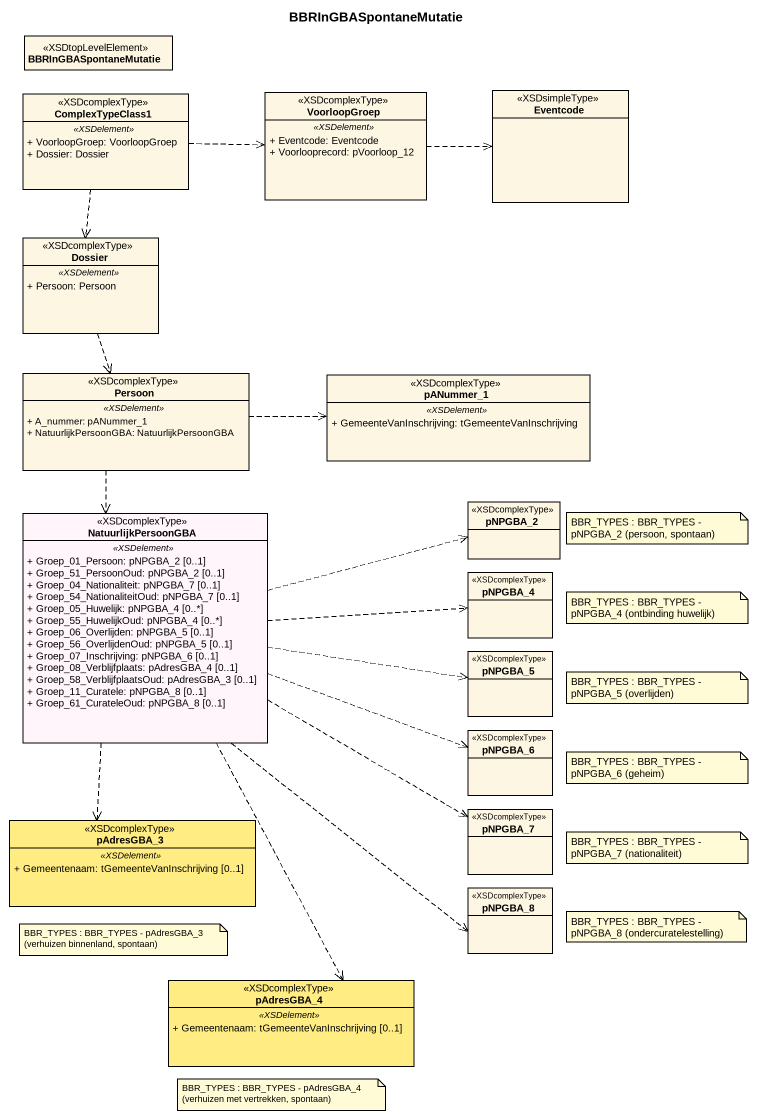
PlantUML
@startuml
title BBRInGBASpontaneMutatie
hide circle
hide empty members
skinparam classAttributeIconSize 0
class BBRInGBASpontaneMutatie <<XSDtopLevelElement>>
class ComplexTypeClass1 <<XSDcomplexType>> {
  .. <<XSDelement>> ..
  + VoorloopGroep: VoorloopGroep
  + Dossier: Dossier
}
class VoorloopGroep <<XSDcomplexType>> {
  .. <<XSDelement>> ..
  + Eventcode: Eventcode
  + Voorlooprecord: pVoorloop_12
}
class Eventcode <<XSDsimpleType>>
class Dossier <<XSDcomplexType>> {
  .. <<XSDelement>> ..
  + Persoon: Persoon
}
class Persoon <<XSDcomplexType>> {
  .. <<XSDelement>> ..
  + A_nummer: pANummer_1
  + NatuurlijkPersoonGBA: NatuurlijkPersoonGBA
}
class pANummer_1 <<XSDcomplexType>> {
  .. <<XSDelement>> ..
  + GemeenteVanInschrijving: tGemeenteVanInschrijving
}
class NatuurlijkPersoonGBA <<XSDcomplexType>> #FFF5FA {
  .. <<XSDelement>> ..
  + Groep_01_Persoon: pNPGBA_2 [0..1]
  + Groep_51_PersoonOud: pNPGBA_2 [0..1]
  + Groep_04_Nationaliteit: pNPGBA_7 [0..1]
  + Groep_54_NationaliteitOud: pNPGBA_7 [0..1]
  + Groep_05_Huwelijk: pNPGBA_4 [0..*]
  + Groep_55_HuwelijkOud: pNPGBA_4 [0..*]
  + Groep_06_Overlijden: pNPGBA_5 [0..1]
  + Groep_56_OverlijdenOud: pNPGBA_5 [0..1]
  + Groep_07_Inschrijving: pNPGBA_6 [0..1]
  + Groep_08_Verblijfplaats: pAdresGBA_4 [0..1]
  + Groep_58_VerblijfplaatsOud: pAdresGBA_3 [0..1]
  + Groep_11_Curatele: pNPGBA_8 [0..1]
  + Groep_61_CurateleOud: pNPGBA_8 [0..1]
}
class pNPGBA_2 <<XSDcomplexType>>
class pNPGBA_4 <<XSDcomplexType>>
class pNPGBA_5 <<XSDcomplexType>>
class pNPGBA_6 <<XSDcomplexType>>
class pAdresGBA_3 <<XSDcomplexType>> #FFED83 {
  .. <<XSDelement>> ..
  + Gemeentenaam: tGemeenteVanInschrijving [0..1]
}
class pNPGBA_7 <<XSDcomplexType>>
class pNPGBA_8 <<XSDcomplexType>>
class pAdresGBA_4 <<XSDcomplexType>> #FFED83 {
  .. <<XSDelement>> ..
  + Gemeentenaam: tGemeenteVanInschrijving [0..1]
}
ComplexTypeClass1 .right.> VoorloopGroep
ComplexTypeClass1 ..> Dossier
VoorloopGroep .right.> Eventcode
Dossier ..> Persoon
Persoon .right.> pANummer_1
Persoon ..> NatuurlijkPersoonGBA
NatuurlijkPersoonGBA .right.> pNPGBA_2
NatuurlijkPersoonGBA .right.> pNPGBA_4
NatuurlijkPersoonGBA .right.> pNPGBA_5
NatuurlijkPersoonGBA .right.> pNPGBA_6
NatuurlijkPersoonGBA ..> pAdresGBA_3
NatuurlijkPersoonGBA .right.> pNPGBA_7
NatuurlijkPersoonGBA ..> pNPGBA_8
NatuurlijkPersoonGBA ..> pAdresGBA_4
note as N1
  BBR_TYPES : BBR_TYPES - pNPGBA_2 (persoon, spontaan)
end note
note as N2
  BBR_TYPES : BBR_TYPES - pNPGBA_4 (ontbinding huwelijk)
end note
note as N3
  BBR_TYPES : BBR_TYPES - pNPGBA_5 (overlijden)
end note
note as N4
  BBR_TYPES : BBR_TYPES - pNPGBA_6 (geheim)
end note
note as N5
  BBR_TYPES : BBR_TYPES - pNPGBA_7 (nationaliteit)
end note
note as N6
  BBR_TYPES : BBR_TYPES - pNPGBA_8 (ondercuratelestelling)
end note
note as N7
  BBR_TYPES : BBR_TYPES - pAdresGBA_3 (verhuizen binnenland, spontaan)
end note
note as N8
  BBR_TYPES : BBR_TYPES - pAdresGBA_4 (verhuizen met vertrekken, spontaan)
end note
@enduml
